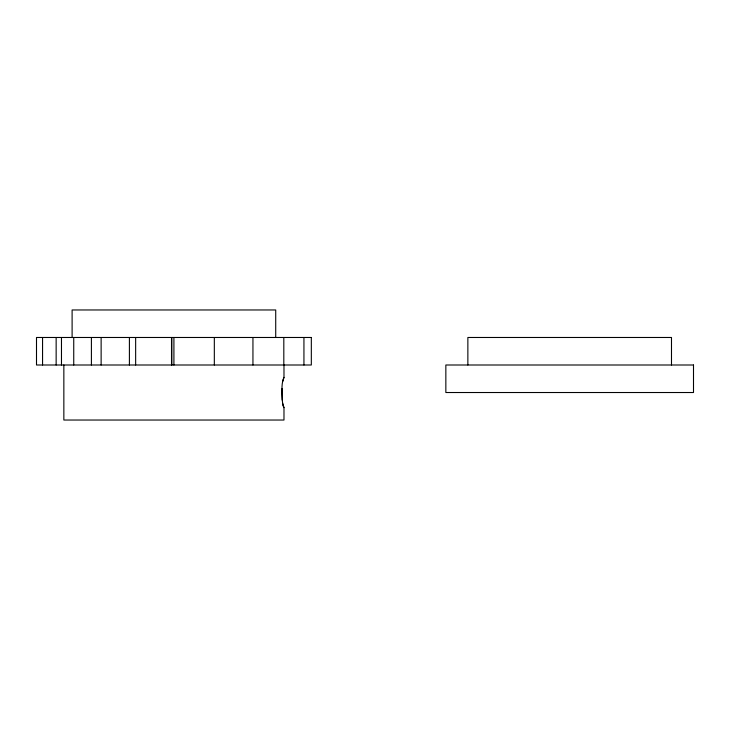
<?xml version="1.0" encoding="UTF-8"?>
<svg xmlns="http://www.w3.org/2000/svg" width="730" height="730" viewBox="0 0 730 730"><rect width="100%" height="100%" fill="white"/><g stroke="black" fill="none" stroke-linecap="round" stroke-linejoin="round"><path stroke-width="1.09" d="M283.979 365L283.979 377.383C280.868 384.254 282.291 392.676 282.255 400.104M282.565 381.836L283.979 377.383M63.848 365L63.848 420.033L283.979 420.033L283.979 407.65L282.985 405.634L282.255 400.058A15.02 1.962 -90 0 1 282.063 388.579M283.979 407.65L282.574 403.197M671.49 365L671.49 337.479L467.866 337.479L467.866 365M303.935 337.479L303.935 365M283.815 337.479L283.815 365M275.721 337.479L275.721 309.967L72.106 309.967L72.106 337.479M252.945 337.479L252.945 365M214.328 337.479L214.328 365M173.913 337.479L173.913 365M171.815 337.479L171.815 365M171.523 337.479L171.523 365M135.652 337.479L135.652 365M129.402 337.479L129.402 365M101.132 337.479L101.132 365M91.405 337.479L91.405 365M73.739 337.479L73.739 365M61.475 337.479L61.475 365M56.146 337.479L56.146 365M42.559 337.479L42.559 365M311.327 337.479L36.5 337.479L36.5 365L311.327 365L311.327 337.479M693.5 365L445.848 365L445.848 392.521L693.5 392.521L693.5 365"/></g></svg>
